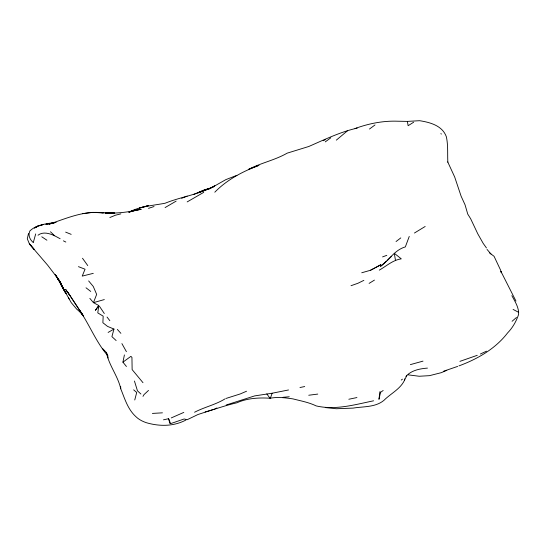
<?xml version="1.0" encoding="UTF-8"?>
<svg xmlns="http://www.w3.org/2000/svg" width="546" height="546" viewBox="0 0 546 546"><rect width="100%" height="100%" fill="white"/><g stroke="black" fill="none" stroke-linecap="round" stroke-linejoin="round"><path stroke-width="0.82" d="M447.85 162.223C447.392 153.699 448.232 144.99 446.307 136.616C442.26 125.566 430.057 122.352 419.621 120.7L407.371 121.396L397.529 121.212C383.067 120.68 368.523 123.58 355.023 128.563L357.057 128.187M511.868 295.659C514.946 301.46 519.089 307.603 518.611 314.448C516.195 321.485 512.735 327.62 507.562 332.958C495.352 348.853 477.463 359.036 458.94 365.895M325.273 407.569L336.322 408.736L353.119 408.108C363.479 406.381 375.32 407.48 383.913 400.375C390.602 393.598 400.198 389.23 404.456 380.344L404.552 378.869M89.831 298.348L93.441 302.641L98.799 305.521L97.782 312.892L103.18 316.154L102.873 322.713L107.535 326.392L113.964 329.061L111.916 336.623L116.148 340.554M126.433 366.509L122.932 362.155L124.406 354.92M380.514 392.39L378.965 399.31L379.941 391.707L380.514 392.39L383.169 390.499M28.508 233.456L27.3 238.773L29.423 243.925L47.714 265.26L57.869 278.528L61.152 284.193L55.187 274.372L57.869 278.528M134.753 399.979L136.712 392.472L133.661 389.837M35.695 233.927L33.279 242.588L32.726 242.021A24.782 14.312 0 0 1 29.914 230.89C36.705 224.351 47.243 223.696 56.183 222.304M205.132 411.971C215.827 408.974 226.092 405.255 236.896 402.791C246.956 398.232 258.729 397.529 269.669 398.205L270.427 398.184L272.113 393.236L288.534 389.96M409.261 236.418L405.344 246.908C394.649 249.891 389.107 260.21 380.514 266.373L386.036 261.554M404.456 380.344L406.879 375.368C412.38 370.113 420.133 368.687 427.443 368.106M98.799 305.521L95.393 310.34L98.498 306.101M142.991 396.369L143.973 394.656L148.512 390.417M405.965 376.474L406.879 375.368M387.121 260.654L391.564 256.306M214.796 192.206C226.993 179.682 242.786 171.424 258.988 165.336L248.778 169.274C261.159 162.838 275.054 160.135 287.155 153.16L308.756 146.499C324.474 139.653 340.076 132.016 356.838 128.194M336.322 140.145L347.372 130.89M512.073 321.287L516.496 317.465M396.041 241.544L400.791 237.906M401.29 380.043L402.422 379.17M325.273 141.885L330.801 137.797M369.465 129.04L374.993 124.952M122.932 362.155L130.897 356.354L131.941 357.398L132.132 369.601L142.991 382.691M414.434 233.026L425.177 226.474M413.656 122.215L408.135 125.703L407.371 121.396M165.083 207.576L176.133 201.126M379.293 270.14C386.459 266.073 392.84 260.039 401.29 258.852L394.301 253.296L395.475 260.346M35.743 227.361L37.824 226.078L34.5 227.955M369.096 283.388L374.447 280.098M203.747 192.329L187.176 201.911M209.275 189.018L225.846 179.627L236.896 175.327M38.036 235.196C42.943 231.408 49.543 233.374 54.607 235.783M108.115 332.439L113.964 329.061M375.73 267.533L380.91 264.694L370.447 270.277L361.739 272.768M34.535 228.023L37.23 226.624M214.796 185.715C199.392 194.519 181.402 196.656 165.083 203.242C152.764 205.562 140.151 206.306 128.781 212.189M370.447 270.277L374.993 267.936M225.013 398.894C215.472 404.77 204.422 407.07 194.56 412.244M323.205 140.745L325.273 139.708M214.796 409.002L216.871 407.985M363.861 280.364L357.883 283.292L351.017 285.708M183.804 412.407L171.246 417.915M480.378 354.013L486.5 351.174M246.546 391.229L240.22 393.953L225.942 398.471M41.346 225.3L43.557 224.351L37.906 226.269M446.799 370.331L441.277 372.672L429.484 375.662L419.178 376.255L408.347 374.87M109.842 217.526L115.37 215.233L120.891 213.855M206.299 189.401L198.225 192.718L214.025 186.705M193.489 194.533L203.754 190.11L209.275 188.322M181.654 198.307L187.176 196.103M214.012 409.309L197.952 414.523L187.182 419.71L184.138 418.98L170.605 423.641L169.908 423.525L168.612 418.7L163.493 419.819M457.644 366.407L443.775 371.15M382.569 256.907L386.8 255.337M477.272 355.31L459.93 361.35M199.843 192.049L208.49 188.916M54.197 222.775L45.884 224.351L54.607 222.693L49.085 224.153C66.653 218.373 84.432 210.176 103.426 212.92L94.922 212.49L114.749 213.083L104.996 213.056C117.172 213.534 129.382 212.087 141.223 209.234L131.941 211.172L132.937 210.824L129.115 212.189M129.204 212.169L137.462 209.289L131.941 211.172M185.94 420.024C173.621 426.535 159.562 426.549 146.43 422.727C142.547 421.437 138.745 419.499 135.831 416.605C127.716 409.2 124.768 398.696 120.789 388.909M148.512 208.347L154.033 206.531M226.194 404.995L254.641 395.905L272.113 393.236M410.36 364.619L422.993 361.131M104.32 299.577L93.441 302.641L96.662 294.403L93.27 286.466L88.65 280.931M373.607 400.805C354.832 404.641 335.319 410.449 316.127 405.89C308.783 402.327 300.88 400.928 292.97 398.894C285.408 397.795 278.119 396.785 270.427 398.184M93.27 273.348L82.228 276.105L85.046 269.212L78.44 266.653M348.819 399.249L356.934 397.556M299.966 387.51L304.716 386.548M308.736 395.243L317.765 394.082M93.27 212.312L82.617 213.663M162.435 412.831L152.402 413.418M283.005 397.304L289.264 396.758M65.65 232.125L71.178 234.357M63.397 240.841L65.827 242.042M513.09 309.418L518.7 312.36M60.128 238.725L54.614 235.763L50.478 231.77M41.776 236.793L46.908 240.206M489.284 252.696L494.075 256.306L500.511 269.963L501.385 272.788L500.955 271.471L515.963 301.078M86.015 287.79L90.745 291.441M81.613 313.37L76.699 309.125L71.267 302.689L55.706 275.15M81.634 313.008L79.19 310.865L82.794 315.165L67.636 292.021L83.599 316.284L79.723 310.558C89.762 325.218 96.13 342.233 107.869 355.815L106.422 352.552L102.477 348.45M140.909 394.028L137.462 390.827L134.446 381.019M68.325 298.007L69.465 299.263M117.356 329.402L120.891 333.333M58.756 279.934L57.651 278.658L58.64 279.921M487.039 249.433L490.99 254.033M107.03 317.062L109.848 320.7M266.817 393.891L270.038 398.348M486.459 247.952L483.224 243.441L477.784 233.825L470.672 218.789L467.751 214.1L465.062 204.846L461.111 196.191L454.682 177L447.713 161.889M82.494 258.244L87.749 265.574M66.448 293.625L62.872 288.397L58.101 278.399L65.766 293.236L62.155 285.811M67.492 292.11L65.65 289.407L69.874 295.611M99.474 306.32L104.32 313.534M65.657 292.588L60.586 283.865L65.766 293.236M440.922 133.504L441.277 134.111M121.908 343.611L126.413 351.672M60.586 283.34L63.077 288.281M60.128 281.449L60.899 283.162M168.612 418.7L170.605 423.641M106.422 352.552C108.988 365.527 117.984 376.064 120.741 388.759L120.652 386.479M107.924 356.538L108.04 357.999M146.778 206.06L139.175 208.046L148.512 205.637L146.778 206.06M34.255 249.529L29.423 243.925L34.255 249.529"/></g></svg>
